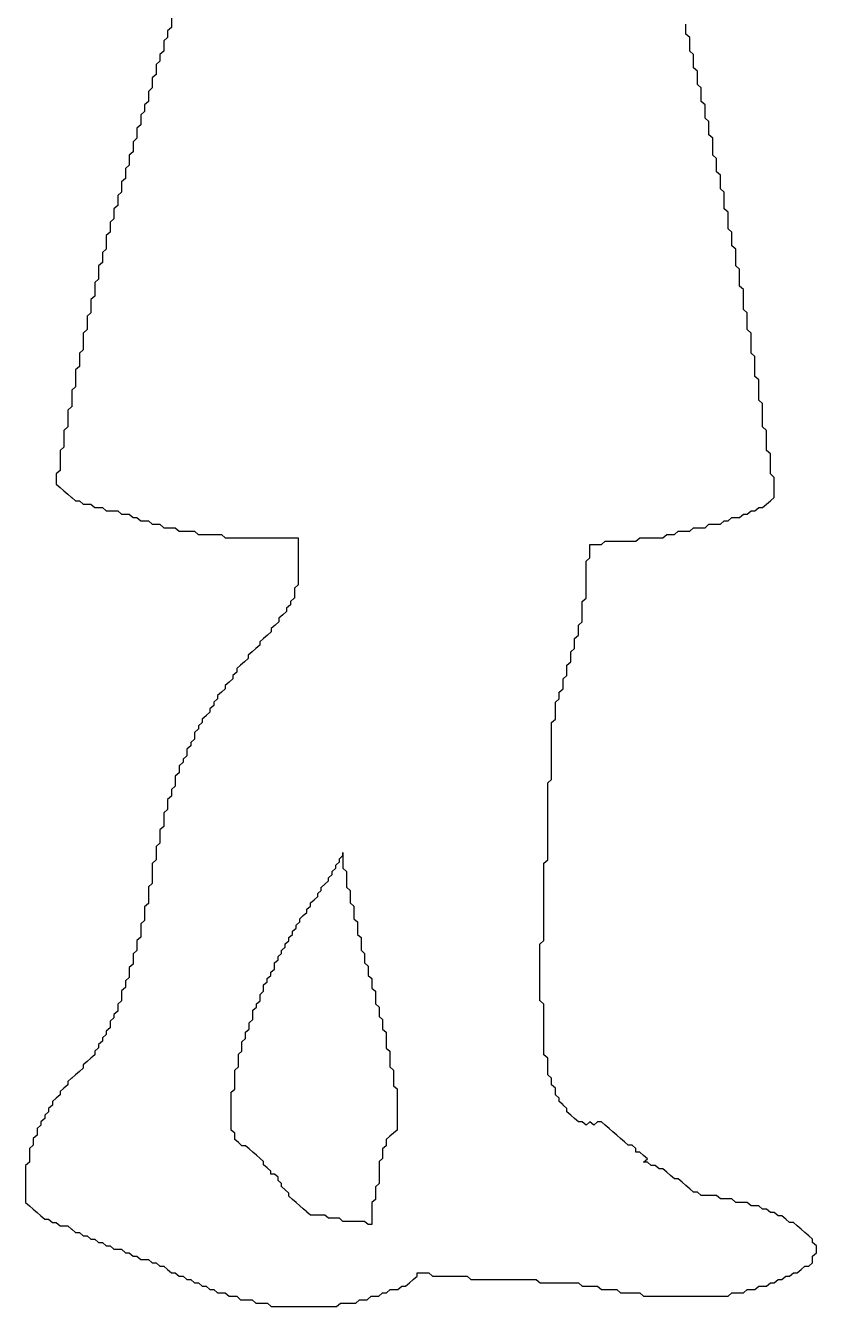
# Model space of a CAD drawing. Extents: x -1184 to 1336, y -612 to 662.
# Drawn here: x -1184 to -804, y -610 to 4 of the extents above; entities that cross this region are included whole.
import ezdxf

# ---------------------------------------------------------------- set-up
doc = ezdxf.new("R2010")
doc.units = 0
doc.header["$LTSCALE"] = 20
doc.layers.add('_____1', color=7, linetype='CONTINUOUS')

msp = doc.modelspace()

# ---------------------------------------------------------------- linework, layer by layer
at = {"layer": '_____1', "color": 0, "linetype": 'CONTINUOUS', "flags": 128}
msp.add_lwpolyline([(-1113.65, 8.19), (-1113.65, 3.36), (-1113.66, 3.36), (-1115.5, 1.75), (-1115.5, -1.47), (-1115.5, -1.48), (-1117.34, -3.08), (-1117.34, -7.91), (-1117.35, -7.92), (-1119.18, -9.53), (-1119.18, -12.75), (-1119.19, -12.75), (-1121.03, -14.36), (-1121.03, -19.19), (-1121.03, -19.2), (-1122.87, -20.8), (-1122.87, -25.63), (-1122.88, -25.64), (-1124.71, -27.25), (-1124.71, -32.08), (-1124.72, -32.08), (-1126.56, -33.69), (-1126.56, -36.91), (-1126.56, -36.92), (-1128.4, -38.52), (-1128.4, -43.35), (-1128.41, -43.36), (-1130.24, -44.97), (-1130.24, -49.8), (-1130.25, -49.8), (-1132.09, -51.41), (-1132.09, -56.24), (-1132.09, -56.25), (-1133.93, -57.85), (-1133.93, -62.69), (-1133.94, -62.69), (-1135.77, -64.3), (-1135.77, -69.13), (-1135.78, -69.13), (-1137.62, -70.74), (-1137.62, -75.57), (-1137.62, -75.58), (-1139.46, -77.18), (-1139.46, -82.02), (-1139.47, -82.02), (-1141.3, -83.63), (-1141.3, -88.46), (-1141.31, -88.46), (-1143.15, -90.07), (-1143.15, -94.9), (-1143.15, -94.91), (-1144.99, -96.51), (-1144.99, -102.96), (-1145, -102.96), (-1146.83, -104.57), (-1146.83, -109.4), (-1146.84, -109.41), (-1148.68, -111.01), (-1148.68, -117.46), (-1148.68, -117.46), (-1150.52, -119.07), (-1150.52, -125.51), (-1150.53, -125.51), (-1152.36, -127.12), (-1152.36, -133.56), (-1152.37, -133.57), (-1154.21, -135.18), (-1154.21, -141.62), (-1154.21, -141.62), (-1156.05, -143.23), (-1156.05, -151.28), (-1156.06, -151.29), (-1157.9, -152.89), (-1157.9, -159.34), (-1157.9, -159.34), (-1159.74, -160.95), (-1159.74, -169), (-1159.74, -169.01), (-1161.58, -170.61), (-1161.58, -178.67), (-1161.59, -178.67), (-1163.43, -180.28), (-1163.43, -188.33), (-1163.43, -188.34), (-1165.27, -189.95), (-1165.27, -198), (-1165.27, -198), (-1167.11, -199.61), (-1167.11, -209.28), (-1167.12, -209.28), (-1168.96, -210.89), (-1168.96, -215.72), (-1167.12, -217.33), (-1167.11, -217.33), (-1165.27, -218.94), (-1165.27, -218.94), (-1163.43, -220.55), (-1163.43, -220.55), (-1161.59, -222.16), (-1161.58, -222.16), (-1159.74, -223.77), (-1157.9, -223.77), (-1157.9, -223.77), (-1156.06, -225.38), (-1152.37, -225.38), (-1152.36, -225.38), (-1150.53, -226.99), (-1146.84, -226.99), (-1146.83, -227), (-1145, -228.6), (-1139.47, -228.6), (-1139.46, -228.61), (-1137.62, -230.21), (-1133.94, -230.21), (-1133.93, -230.22), (-1132.09, -231.82), (-1130.25, -231.82), (-1130.24, -231.83), (-1128.41, -233.43), (-1124.72, -233.43), (-1124.71, -233.44), (-1122.88, -235.05), (-1119.19, -235.05), (-1119.18, -235.05), (-1117.35, -236.66), (-1111.82, -236.66), (-1111.81, -236.66), (-1109.97, -238.27), (-1102.6, -238.27), (-1102.59, -238.27), (-1100.76, -239.88), (-1089.69, -239.88), (-1089.69, -239.88), (-1087.85, -241.49), (-1052.83, -241.49), (-1052.82, -241.49), (-1052.82, -264.05), (-1052.83, -264.05), (-1054.66, -265.66), (-1054.66, -270.49), (-1054.67, -270.49), (-1056.51, -272.1), (-1056.51, -273.71), (-1056.51, -273.72), (-1058.35, -275.32), (-1058.35, -276.93), (-1058.36, -276.94), (-1060.19, -278.54), (-1060.2, -278.55), (-1062.04, -280.15), (-1062.04, -281.77), (-1062.04, -281.77), (-1063.88, -283.38), (-1063.89, -283.38), (-1065.73, -284.99), (-1065.73, -286.6), (-1065.73, -286.6), (-1067.57, -288.21), (-1067.57, -288.21), (-1069.41, -289.82), (-1069.42, -289.83), (-1071.26, -291.43), (-1071.26, -293.04), (-1071.26, -293.05), (-1073.1, -294.65), (-1073.1, -294.66), (-1074.94, -296.26), (-1074.95, -296.27), (-1076.79, -297.87), (-1076.79, -299.49), (-1076.79, -299.49), (-1078.63, -301.1), (-1078.63, -301.1), (-1080.47, -302.71), (-1080.48, -302.71), (-1082.32, -304.32), (-1082.32, -305.93), (-1082.32, -305.93), (-1084.16, -307.54), (-1084.16, -309.15), (-1084.16, -309.16), (-1086, -310.76), (-1086.01, -310.77), (-1087.85, -312.37), (-1087.85, -313.98), (-1087.85, -313.99), (-1089.69, -315.59), (-1089.69, -315.6), (-1091.53, -317.21), (-1091.53, -318.82), (-1091.54, -318.82), (-1093.38, -320.43), (-1093.38, -322.04), (-1093.38, -322.04), (-1095.22, -323.65), (-1095.22, -325.26), (-1095.23, -325.26), (-1097.06, -326.87), (-1097.07, -326.88), (-1098.91, -328.48), (-1098.91, -330.09), (-1098.91, -330.1), (-1100.75, -331.7), (-1100.75, -333.31), (-1100.76, -333.32), (-1102.59, -334.93), (-1102.59, -338.15), (-1102.6, -338.15), (-1104.44, -339.76), (-1104.44, -341.37), (-1104.44, -341.37), (-1106.28, -342.98), (-1106.28, -346.2), (-1106.29, -346.21), (-1108.12, -347.81), (-1108.12, -349.42), (-1108.13, -349.43), (-1109.97, -351.03), (-1109.97, -354.26), (-1109.97, -354.26), (-1111.81, -355.87), (-1111.81, -360.7), (-1111.82, -360.7), (-1113.65, -362.31), (-1113.65, -365.53), (-1113.66, -365.54), (-1115.5, -367.14), (-1115.5, -371.98), (-1115.5, -371.98), (-1117.34, -373.59), (-1117.34, -380.03), (-1117.35, -380.03), (-1119.18, -381.64), (-1119.18, -388.08), (-1119.19, -388.09), (-1121.03, -389.7), (-1121.03, -396.14), (-1121.03, -396.14), (-1122.87, -397.75), (-1122.87, -407.42), (-1122.88, -407.42), (-1124.71, -409.03), (-1124.71, -417.08), (-1124.72, -417.09), (-1126.56, -418.69), (-1126.56, -425.13), (-1126.56, -425.14), (-1128.4, -426.75), (-1128.4, -433.19), (-1128.41, -433.19), (-1130.24, -434.8), (-1130.24, -439.63), (-1130.25, -439.64), (-1132.09, -441.24), (-1132.09, -446.08), (-1132.09, -446.08), (-1133.93, -447.69), (-1133.93, -452.52), (-1133.94, -452.52), (-1135.77, -454.13), (-1135.77, -457.35), (-1135.78, -457.36), (-1137.62, -458.96), (-1137.62, -463.8), (-1137.62, -463.8), (-1139.46, -465.41), (-1139.46, -468.63), (-1139.47, -468.63), (-1141.3, -470.24), (-1141.3, -471.85), (-1141.31, -471.86), (-1143.15, -473.46), (-1143.15, -476.68), (-1143.15, -476.69), (-1144.99, -478.29), (-1144.99, -479.9), (-1145, -479.91), (-1146.83, -481.52), (-1146.83, -483.13), (-1146.84, -483.13), (-1148.68, -484.74), (-1148.68, -486.35), (-1148.68, -486.35), (-1150.52, -487.96), (-1150.52, -489.57), (-1150.53, -489.58), (-1152.36, -491.18), (-1152.37, -491.19), (-1154.21, -492.79), (-1154.21, -492.8), (-1156.05, -494.4), (-1156.05, -496.01), (-1156.06, -496.02), (-1157.9, -497.62), (-1157.9, -497.63), (-1159.74, -499.24), (-1159.74, -499.24), (-1161.58, -500.85), (-1161.59, -500.85), (-1163.43, -502.46), (-1163.43, -504.07), (-1163.43, -504.07), (-1165.27, -505.68), (-1165.27, -505.68), (-1167.11, -507.29), (-1167.11, -508.9), (-1167.12, -508.91), (-1168.96, -510.51), (-1168.96, -510.52), (-1170.8, -512.12), (-1170.8, -513.73), (-1170.8, -513.74), (-1172.64, -515.34), (-1172.64, -516.96), (-1172.65, -516.96), (-1174.49, -518.57), (-1174.49, -520.18), (-1174.49, -520.18), (-1176.33, -521.79), (-1176.33, -523.4), (-1176.33, -523.4), (-1178.17, -525.01), (-1178.17, -528.23), (-1178.18, -528.24), (-1180.02, -529.84), (-1180.02, -533.06), (-1180.02, -533.07), (-1181.86, -534.68), (-1181.86, -541.12), (-1181.87, -541.12), (-1183.7, -542.73), (-1183.7, -560.45), (-1181.87, -562.06), (-1181.86, -562.06), (-1180.02, -563.67), (-1180.02, -563.67), (-1178.18, -565.28), (-1178.17, -565.28), (-1176.33, -566.89), (-1176.33, -566.89), (-1174.49, -568.5), (-1172.65, -568.5), (-1172.64, -568.5), (-1170.8, -570.11), (-1168.96, -570.11), (-1168.96, -570.11), (-1167.12, -571.72), (-1163.43, -571.72), (-1163.43, -571.73), (-1161.59, -573.33), (-1161.58, -573.34), (-1159.74, -574.94), (-1157.9, -574.94), (-1157.9, -574.95), (-1156.06, -576.55), (-1154.21, -576.55), (-1154.21, -576.56), (-1152.37, -578.16), (-1150.53, -578.16), (-1150.52, -578.17), (-1148.68, -579.77), (-1146.84, -579.77), (-1146.83, -579.78), (-1145, -581.39), (-1143.15, -581.39), (-1143.15, -581.39), (-1141.31, -583), (-1137.62, -583), (-1137.62, -583), (-1135.78, -584.61), (-1133.94, -584.61), (-1133.93, -584.61), (-1132.09, -586.22), (-1130.25, -586.22), (-1130.24, -586.22), (-1128.41, -587.83), (-1124.72, -587.83), (-1124.71, -587.83), (-1122.88, -589.44), (-1121.03, -589.44), (-1121.03, -589.45), (-1119.19, -591.05), (-1117.35, -591.05), (-1117.34, -591.06), (-1115.5, -592.66), (-1115.5, -592.67), (-1113.66, -594.27), (-1111.82, -594.27), (-1111.81, -594.28), (-1109.97, -595.88), (-1108.13, -595.88), (-1108.12, -595.89), (-1106.29, -597.49), (-1104.44, -597.49), (-1104.44, -597.5), (-1102.6, -599.11), (-1100.76, -599.11), (-1100.75, -599.11), (-1098.91, -600.72), (-1097.07, -600.72), (-1097.06, -600.72), (-1095.23, -602.33), (-1093.38, -602.33), (-1093.38, -602.33), (-1091.54, -603.94), (-1087.85, -603.94), (-1087.85, -603.94), (-1086.01, -605.55), (-1082.32, -605.55), (-1082.32, -605.55), (-1080.48, -607.16), (-1074.95, -607.16), (-1074.94, -607.17), (-1073.1, -608.77), (-1067.57, -608.77), (-1067.57, -608.78), (-1065.73, -610.38), (-1034.39, -610.38), (-1032.56, -608.78), (-1032.55, -608.77), (-1025.18, -608.77), (-1023.34, -607.17), (-1023.33, -607.16), (-1019.65, -607.16), (-1017.81, -605.55), (-1017.8, -605.55), (-1014.12, -605.55), (-1012.28, -603.94), (-1012.27, -603.94), (-1010.43, -603.94), (-1008.59, -602.33), (-1008.59, -602.33), (-1004.9, -602.33), (-1003.06, -600.72), (-1003.06, -600.72), (-1001.21, -600.72), (-999.37, -599.11), (-999.37, -599.11), (-997.53, -597.5), (-997.52, -597.49), (-995.69, -595.89), (-995.69, -594.28), (-995.68, -594.27), (-990.15, -594.27), (-990.15, -594.28), (-988.31, -595.88), (-971.72, -595.88), (-971.71, -595.89), (-969.87, -597.49), (-938.54, -597.49), (-938.53, -597.5), (-936.69, -599.11), (-918.26, -599.11), (-918.25, -599.11), (-916.42, -600.72), (-909.04, -600.72), (-909.04, -600.72), (-907.2, -602.33), (-899.82, -602.33), (-899.82, -602.33), (-897.98, -603.94), (-888.76, -603.94), (-888.76, -603.94), (-886.92, -605.55), (-846.37, -605.55), (-844.53, -603.94), (-844.52, -603.94), (-838.99, -603.94), (-837.15, -602.33), (-837.15, -602.33), (-833.46, -602.33), (-831.62, -600.72), (-831.62, -600.72), (-827.93, -600.72), (-826.09, -599.11), (-826.09, -599.11), (-824.25, -599.11), (-822.41, -597.5), (-822.4, -597.49), (-820.56, -597.49), (-818.72, -595.89), (-818.71, -595.88), (-816.87, -595.88), (-815.03, -594.28), (-815.03, -594.27), (-813.18, -594.27), (-811.35, -592.67), (-811.34, -592.66), (-809.5, -591.06), (-809.5, -591.05), (-807.65, -591.05), (-805.82, -589.45), (-805.82, -586.22), (-805.81, -586.22), (-803.97, -584.61), (-803.97, -581.39), (-805.81, -579.79), (-805.82, -579.78), (-805.82, -578.17), (-807.65, -576.56), (-807.66, -576.56), (-809.5, -574.95), (-809.5, -574.95), (-811.34, -573.34), (-811.35, -573.34), (-813.18, -571.73), (-813.19, -571.73), (-815.03, -570.12), (-816.87, -570.12), (-816.88, -570.11), (-818.71, -568.51), (-818.72, -568.5), (-820.56, -566.9), (-822.4, -566.9), (-822.41, -566.89), (-824.25, -565.29), (-826.09, -565.29), (-826.09, -565.28), (-827.93, -563.68), (-829.78, -563.68), (-829.78, -563.67), (-831.62, -562.07), (-835.31, -562.07), (-835.31, -562.06), (-837.15, -560.45), (-842.68, -560.45), (-842.68, -560.45), (-844.52, -558.84), (-850.05, -558.84), (-850.06, -558.84), (-851.9, -557.23), (-859.27, -557.23), (-859.28, -557.23), (-861.11, -555.62), (-862.96, -555.62), (-862.96, -555.62), (-864.8, -554.01), (-864.81, -554.01), (-866.64, -552.4), (-866.65, -552.39), (-868.49, -550.79), (-868.49, -550.78), (-870.33, -549.18), (-872.17, -549.18), (-872.18, -549.17), (-874.02, -547.57), (-874.02, -547.56), (-875.86, -545.96), (-875.87, -545.95), (-877.7, -544.35), (-879.55, -544.35), (-879.55, -544.34), (-881.39, -542.73), (-883.23, -542.73), (-883.24, -542.73), (-885.08, -541.12), (-886.92, -541.12), (-886.93, -541.12), (-886.92, -541.11), (-885.08, -539.51), (-886.92, -537.9), (-886.93, -537.9), (-888.76, -536.29), (-890.61, -536.29), (-890.61, -536.29), (-890.61, -534.68), (-892.45, -533.07), (-894.29, -533.07), (-894.3, -533.06), (-896.14, -531.46), (-896.14, -531.45), (-897.98, -529.85), (-897.99, -529.84), (-899.82, -528.24), (-899.83, -528.23), (-901.67, -526.63), (-901.67, -526.62), (-903.51, -525.01), (-903.52, -525.01), (-905.35, -523.4), (-905.36, -523.4), (-907.2, -521.79), (-909.04, -521.79), (-910.88, -523.4), (-910.88, -523.4), (-910.89, -523.4), (-912.73, -521.79), (-914.57, -523.4), (-914.57, -523.4), (-914.58, -523.4), (-916.42, -521.79), (-918.26, -521.79), (-918.26, -521.79), (-920.1, -520.18), (-920.11, -520.18), (-921.95, -518.57), (-921.95, -518.57), (-923.79, -516.96), (-923.79, -516.96), (-923.79, -515.34), (-925.63, -513.74), (-925.64, -513.73), (-927.48, -512.13), (-927.48, -512.12), (-927.48, -510.51), (-929.32, -508.91), (-929.32, -508.9), (-929.32, -505.68), (-931.16, -504.07), (-931.17, -504.07), (-931.17, -500.85), (-933.01, -499.24), (-933.01, -499.24), (-933.01, -491.18), (-934.85, -489.58), (-934.85, -489.57), (-934.85, -465.41), (-936.69, -463.8), (-936.7, -463.8), (-936.7, -436.41), (-936.69, -436.41), (-934.85, -434.8), (-934.85, -397.75), (-934.85, -397.74), (-933.01, -396.14), (-933.01, -359.09), (-933.01, -359.08), (-931.17, -357.48), (-931.17, -330.09), (-931.16, -330.09), (-929.32, -328.48), (-929.32, -320.43), (-929.32, -320.42), (-927.48, -318.82), (-927.48, -315.59), (-927.48, -315.59), (-925.64, -313.98), (-925.64, -309.15), (-925.63, -309.15), (-923.79, -307.54), (-923.79, -302.71), (-923.79, -302.7), (-921.95, -301.1), (-921.95, -296.26), (-921.95, -296.26), (-920.11, -294.65), (-920.11, -289.82), (-920.1, -289.82), (-918.26, -288.21), (-918.26, -283.38), (-918.26, -283.37), (-916.42, -281.77), (-916.42, -272.1), (-916.42, -272.1), (-914.58, -270.49), (-914.58, -252.77), (-914.57, -252.76), (-912.73, -251.16), (-912.73, -244.72), (-912.73, -244.71), (-907.2, -244.71), (-905.36, -243.1), (-905.35, -243.1), (-890.61, -243.1), (-888.77, -241.49), (-888.76, -241.49), (-877.7, -241.49), (-875.87, -239.88), (-875.86, -239.88), (-872.17, -239.88), (-870.34, -238.27), (-870.33, -238.27), (-864.8, -238.27), (-862.96, -236.66), (-862.96, -236.66), (-857.43, -236.66), (-855.59, -235.05), (-855.58, -235.05), (-850.05, -235.05), (-848.21, -233.44), (-848.21, -233.43), (-846.37, -233.43), (-844.53, -231.83), (-844.52, -231.82), (-840.84, -231.82), (-839, -230.22), (-838.99, -230.21), (-837.15, -230.21), (-835.31, -228.61), (-835.31, -228.6), (-833.46, -228.6), (-831.62, -227), (-831.62, -226.99), (-829.78, -226.99), (-827.94, -225.38), (-827.93, -225.38), (-826.09, -223.77), (-826.09, -223.77), (-824.25, -222.16), (-824.25, -212.5), (-826.09, -210.89), (-826.09, -210.89), (-826.09, -201.22), (-827.93, -199.62), (-827.94, -199.61), (-827.94, -189.95), (-829.78, -188.34), (-829.78, -188.33), (-829.78, -177.06), (-831.62, -175.45), (-831.62, -175.45), (-831.62, -165.78), (-833.46, -164.18), (-833.47, -164.17), (-833.47, -154.51), (-835.31, -152.9), (-835.31, -152.89), (-835.31, -143.23), (-837.15, -141.62), (-837.15, -141.62), (-837.15, -133.56), (-838.99, -131.96), (-839, -131.95), (-839, -122.29), (-840.84, -120.68), (-840.84, -120.68), (-840.84, -112.62), (-842.68, -111.02), (-842.68, -111.01), (-842.68, -102.96), (-844.52, -101.35), (-844.53, -101.35), (-844.53, -94.9), (-846.37, -93.3), (-846.37, -93.29), (-846.37, -85.24), (-848.21, -83.63), (-848.21, -83.63), (-848.21, -75.57), (-850.05, -73.97), (-850.06, -73.96), (-850.06, -67.52), (-851.9, -65.91), (-851.9, -65.91), (-851.9, -59.46), (-853.74, -57.86), (-853.75, -57.85), (-853.75, -49.8), (-855.58, -48.19), (-855.59, -48.19), (-855.59, -41.74), (-857.43, -40.14), (-857.43, -40.13), (-857.43, -33.69), (-859.27, -32.08), (-859.28, -32.08), (-859.28, -25.63), (-861.11, -24.03), (-861.12, -24.02), (-861.12, -17.58), (-862.96, -15.97), (-862.96, -15.97), (-862.96, -9.53), (-864.8, -7.92), (-864.81, -7.91), (-864.81, -1.47), (-866.64, 0.13), (-866.65, 0.14), (-866.65, 4.97)], dxfattribs=at)
msp.add_lwpolyline([(-1017.44, -571.13), (-1017.45, -571.14), (-1019.18, -571.14), (-1019.18, -571.13), (-1020.91, -569.63), (-1031.3, -569.63), (-1031.31, -569.62), (-1033.03, -568.11), (-1038.23, -568.11), (-1038.24, -568.11), (-1039.96, -566.6), (-1046.89, -566.6), (-1046.89, -566.59), (-1048.62, -565.09), (-1048.63, -565.08), (-1050.35, -563.57), (-1050.36, -563.57), (-1052.09, -562.06), (-1052.09, -562.05), (-1053.82, -560.55), (-1053.82, -560.54), (-1055.55, -559.03), (-1055.55, -559.03), (-1057.28, -557.52), (-1057.29, -557.51), (-1057.29, -556), (-1059.01, -554.49), (-1059.02, -554.49), (-1060.74, -552.98), (-1060.75, -552.97), (-1060.75, -551.46), (-1062.48, -549.95), (-1062.48, -549.95), (-1062.48, -548.43), (-1064.21, -546.92), (-1065.94, -546.92), (-1065.95, -546.92), (-1065.95, -545.41), (-1067.67, -543.9), (-1067.68, -543.89), (-1069.4, -542.38), (-1069.41, -542.38), (-1069.41, -540.87), (-1071.14, -539.36), (-1071.14, -539.35), (-1072.87, -537.84), (-1072.87, -537.84), (-1074.6, -536.33), (-1074.6, -536.33), (-1076.33, -534.82), (-1076.34, -534.81), (-1078.06, -533.3), (-1079.8, -533.3), (-1079.8, -533.3), (-1081.53, -531.79), (-1081.53, -531.79), (-1083.26, -530.28), (-1083.26, -530.27), (-1083.26, -527.25), (-1084.99, -525.74), (-1085, -525.73), (-1085, -507.57), (-1084.99, -507.57), (-1083.26, -506.06), (-1083.26, -496.98), (-1083.26, -496.97), (-1081.53, -495.46), (-1081.53, -489.41), (-1081.53, -489.4), (-1079.8, -487.9), (-1079.8, -483.36), (-1079.8, -483.35), (-1078.07, -481.84), (-1078.07, -478.82), (-1078.06, -478.81), (-1076.34, -477.3), (-1076.34, -474.28), (-1076.33, -474.27), (-1074.6, -472.76), (-1074.6, -468.22), (-1074.6, -468.22), (-1072.87, -466.71), (-1072.87, -465.19), (-1072.87, -465.19), (-1071.14, -463.68), (-1071.14, -460.65), (-1071.14, -460.65), (-1069.41, -459.14), (-1069.41, -456.11), (-1069.4, -456.11), (-1067.68, -454.6), (-1067.68, -453.09), (-1067.67, -453.08), (-1065.95, -451.57), (-1065.95, -450.06), (-1065.94, -450.06), (-1064.21, -448.55), (-1064.21, -445.52), (-1064.21, -445.52), (-1062.48, -444.01), (-1062.48, -442.49), (-1062.48, -442.49), (-1060.75, -440.98), (-1060.75, -439.47), (-1060.74, -439.46), (-1059.02, -437.95), (-1059.02, -436.44), (-1059.01, -436.43), (-1057.29, -434.93), (-1057.29, -433.41), (-1057.28, -433.41), (-1055.55, -431.9), (-1055.55, -430.39), (-1055.55, -430.38), (-1053.82, -428.87), (-1053.82, -427.36), (-1053.82, -427.35), (-1052.09, -425.85), (-1052.09, -424.33), (-1052.09, -424.33), (-1050.36, -422.82), (-1050.35, -422.81), (-1048.63, -421.3), (-1048.63, -419.79), (-1048.62, -419.79), (-1046.89, -418.28), (-1046.89, -416.76), (-1046.89, -416.76), (-1045.16, -415.25), (-1045.16, -415.25), (-1043.43, -413.74), (-1043.43, -412.22), (-1043.43, -412.22), (-1041.7, -410.71), (-1041.7, -409.2), (-1041.69, -409.19), (-1039.97, -407.68), (-1039.96, -407.68), (-1038.24, -406.17), (-1038.24, -404.66), (-1038.23, -404.65), (-1036.5, -403.14), (-1036.5, -401.63), (-1036.5, -401.63), (-1034.77, -400.12), (-1034.77, -398.6), (-1034.77, -398.6), (-1033.04, -397.09), (-1033.04, -395.58), (-1033.03, -395.57), (-1031.31, -394.06), (-1031.31, -392.55), (-1031.3, -392.54), (-1031.3, -392.55), (-1031.3, -400.12), (-1029.57, -401.63), (-1029.57, -401.63), (-1029.57, -409.2), (-1027.84, -410.71), (-1027.83, -410.71), (-1027.83, -416.76), (-1026.11, -418.27), (-1026.1, -418.28), (-1026.1, -424.33), (-1024.38, -425.84), (-1024.37, -425.85), (-1024.37, -431.9), (-1022.64, -433.41), (-1022.64, -433.41), (-1022.64, -439.47), (-1020.91, -440.97), (-1020.91, -440.98), (-1020.91, -445.52), (-1019.18, -447.03), (-1019.17, -447.03), (-1019.17, -451.57), (-1017.45, -453.08), (-1017.44, -453.09), (-1017.44, -457.63), (-1015.72, -459.14), (-1015.71, -459.14), (-1015.71, -465.19), (-1013.98, -466.7), (-1013.98, -466.71), (-1013.98, -471.25), (-1012.25, -472.76), (-1012.25, -472.76), (-1012.25, -477.3), (-1010.52, -478.81), (-1010.51, -478.82), (-1010.51, -486.38), (-1008.79, -487.89), (-1008.78, -487.9), (-1008.78, -495.46), (-1007.06, -496.97), (-1007.05, -496.98), (-1007.05, -504.54), (-1005.32, -506.05), (-1005.32, -506.06), (-1005.32, -525.73), (-1005.32, -525.74), (-1007.05, -527.25), (-1007.06, -527.25), (-1008.78, -528.76), (-1008.79, -528.76), (-1010.51, -530.27), (-1010.51, -533.3), (-1010.52, -533.3), (-1012.25, -534.81), (-1012.25, -539.35), (-1012.25, -539.36), (-1013.98, -540.87), (-1013.98, -551.46), (-1013.98, -551.46), (-1015.71, -552.97), (-1015.71, -559.03), (-1015.72, -559.03), (-1017.44, -560.54)], close=True, dxfattribs=at)

doc.saveas('drawing.dxf')
